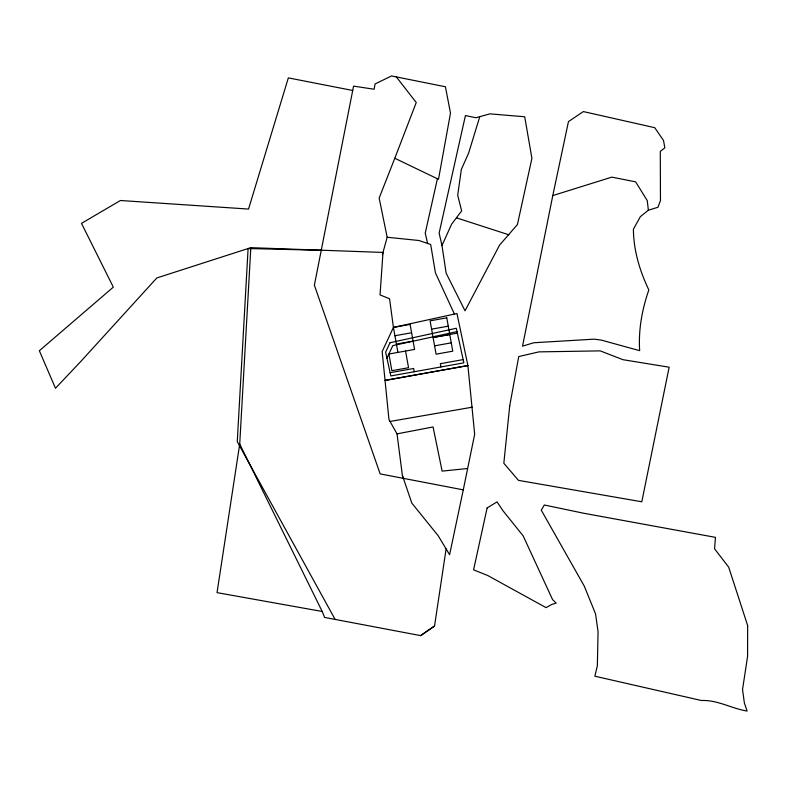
<?xml version="1.0" encoding="UTF-8"?>
<svg xmlns="http://www.w3.org/2000/svg" width="787" height="787" viewBox="0 0 787 787"><rect width="100%" height="100%" fill="white"/><g stroke="black" fill="none" stroke-linecap="round" stroke-linejoin="round"><path stroke-width="1.18" d="M446.121 548.923L434.532 626.019L420.661 635.621L324.588 617.421L322.208 611.479L217.035 592.641L239.72 444.035L250.827 247.669L383.003 252.43L380.032 294.909L389.565 298.755L393.421 327.412L397.907 352.409M552.789 195.57L522.529 346.172L533.714 342.758L594.175 339.158L601.229 340.073L639.664 350.677C638.316 329.91 642.054 309.498 648.832 289.95C639.782 270.944 633.535 250.394 633.407 229.204L640.372 216.641L648.37 210.198L657.962 207.266L660.47 200.518L660.283 151.409L664.848 147.799L663.5 140.43L654.735 127.691L583.364 111.577L568.46 121.591L552.789 195.57L611.824 177.134L635.64 181.856L647.258 200.616L648.37 210.198M463.277 489.858L449.603 554.707L438.192 535.75L411.827 503.109L402.383 475.407L397.022 433.873L388.955 419.53L382.157 351.582L393.421 327.412L456.972 313.521L467.891 365.562L474.669 434.316L463.277 489.858L380.151 473.892L314.377 285.189L353.57 86.117L374.11 89.236L375.084 83.953L391.523 75.946L445.422 86.767L450.489 113.151L438.497 179.288L394.799 158.256L416.244 102.526L396.215 76.772M437.415 178.767L425.236 233.109L427.616 243.449M382.393 254.634L387.165 237.251L379.157 198.039L394.799 158.256M479.775 116.702L468.619 153.101L461.359 169.402L457.69 195.274L461.654 210.906L451.649 224.118L441.979 245.485L446.14 273.148L465.038 310.816L499.597 245.072L517.413 224.57L531.914 158.344L524.703 116.761L489.908 113.869L475.84 117.745L465.432 115.551L439.126 233.07L441.979 245.485M386.948 358.203L392.802 345.631L457.031 331.593M420.642 635.621L434.532 626.019M250.827 247.669L156.829 277.949L80.717 361.548L55.474 388.257L39.35 350.736L113.318 287.137L81.494 223.36L120.411 200.508L248.535 209.067L288.337 77.883L352.724 90.475M397.022 433.873L433.066 426.947L442.127 471.118L467.448 468.521M393.421 327.402L410.096 324.411L414.582 349.418L388.886 354.032L391.877 370.697L408.551 367.706L405.561 351.041M394.917 335.744L411.591 332.753M431.591 329.163L448.265 326.172M457.365 333.108L435.545 337.023L435.427 336.315M396.412 344.076L413.086 341.086M433.086 337.505L449.761 334.514M434.581 345.837L451.256 342.847M390.116 372.704L413.657 368.473L414.247 371.739M463.149 359.6L440.336 363.692L440.917 366.958M472.348 407.184L389.811 421.488M321.716 250.286L248.102 248.535L237.261 441.664L335.114 619.418M387.165 237.251L418.95 240.507L430.676 244.501L435.437 272.873L454.424 314.072M456.794 217.95L508.825 234.792M239.72 444.035L322.208 611.479M402.383 475.407L403.387 478.358M747.65 625.557L747.581 656.319L742.534 689.579L744.394 703.096L747.109 711.054C731.556 708.536 717.626 699.83 701.384 700.499L594.844 676.2L597.353 665.802L598.061 631.656L595.523 613.801L584.279 586.128L541.259 510.153L544.338 504.998L583.728 513.252L715.472 537.354L714.557 548.805L728.683 567.161L747.65 625.557M509.72 405.856L503.828 463.268L518.495 480.375L641.798 501.781L669.147 367.204L622.95 359.689L600.215 350.874L538.947 351.878L518.731 356.55L509.72 405.856M487.114 507.959L473.577 569.837L487.674 575.484L546.06 607.633L552.002 604.347L556.202 603.098L552.572 599.605L523.188 535.927L502.962 510.714L497.04 501.88L487.114 507.959M390.018 342.738L385.62 352.163L390.824 375.94L463.858 362.846L456.303 328.258L390.018 342.738M467.891 365.562L385.197 380.387L467.891 365.562M446.77 317.84L430.096 320.83L436.077 354.17L452.751 351.179L446.77 317.84"/></g></svg>
